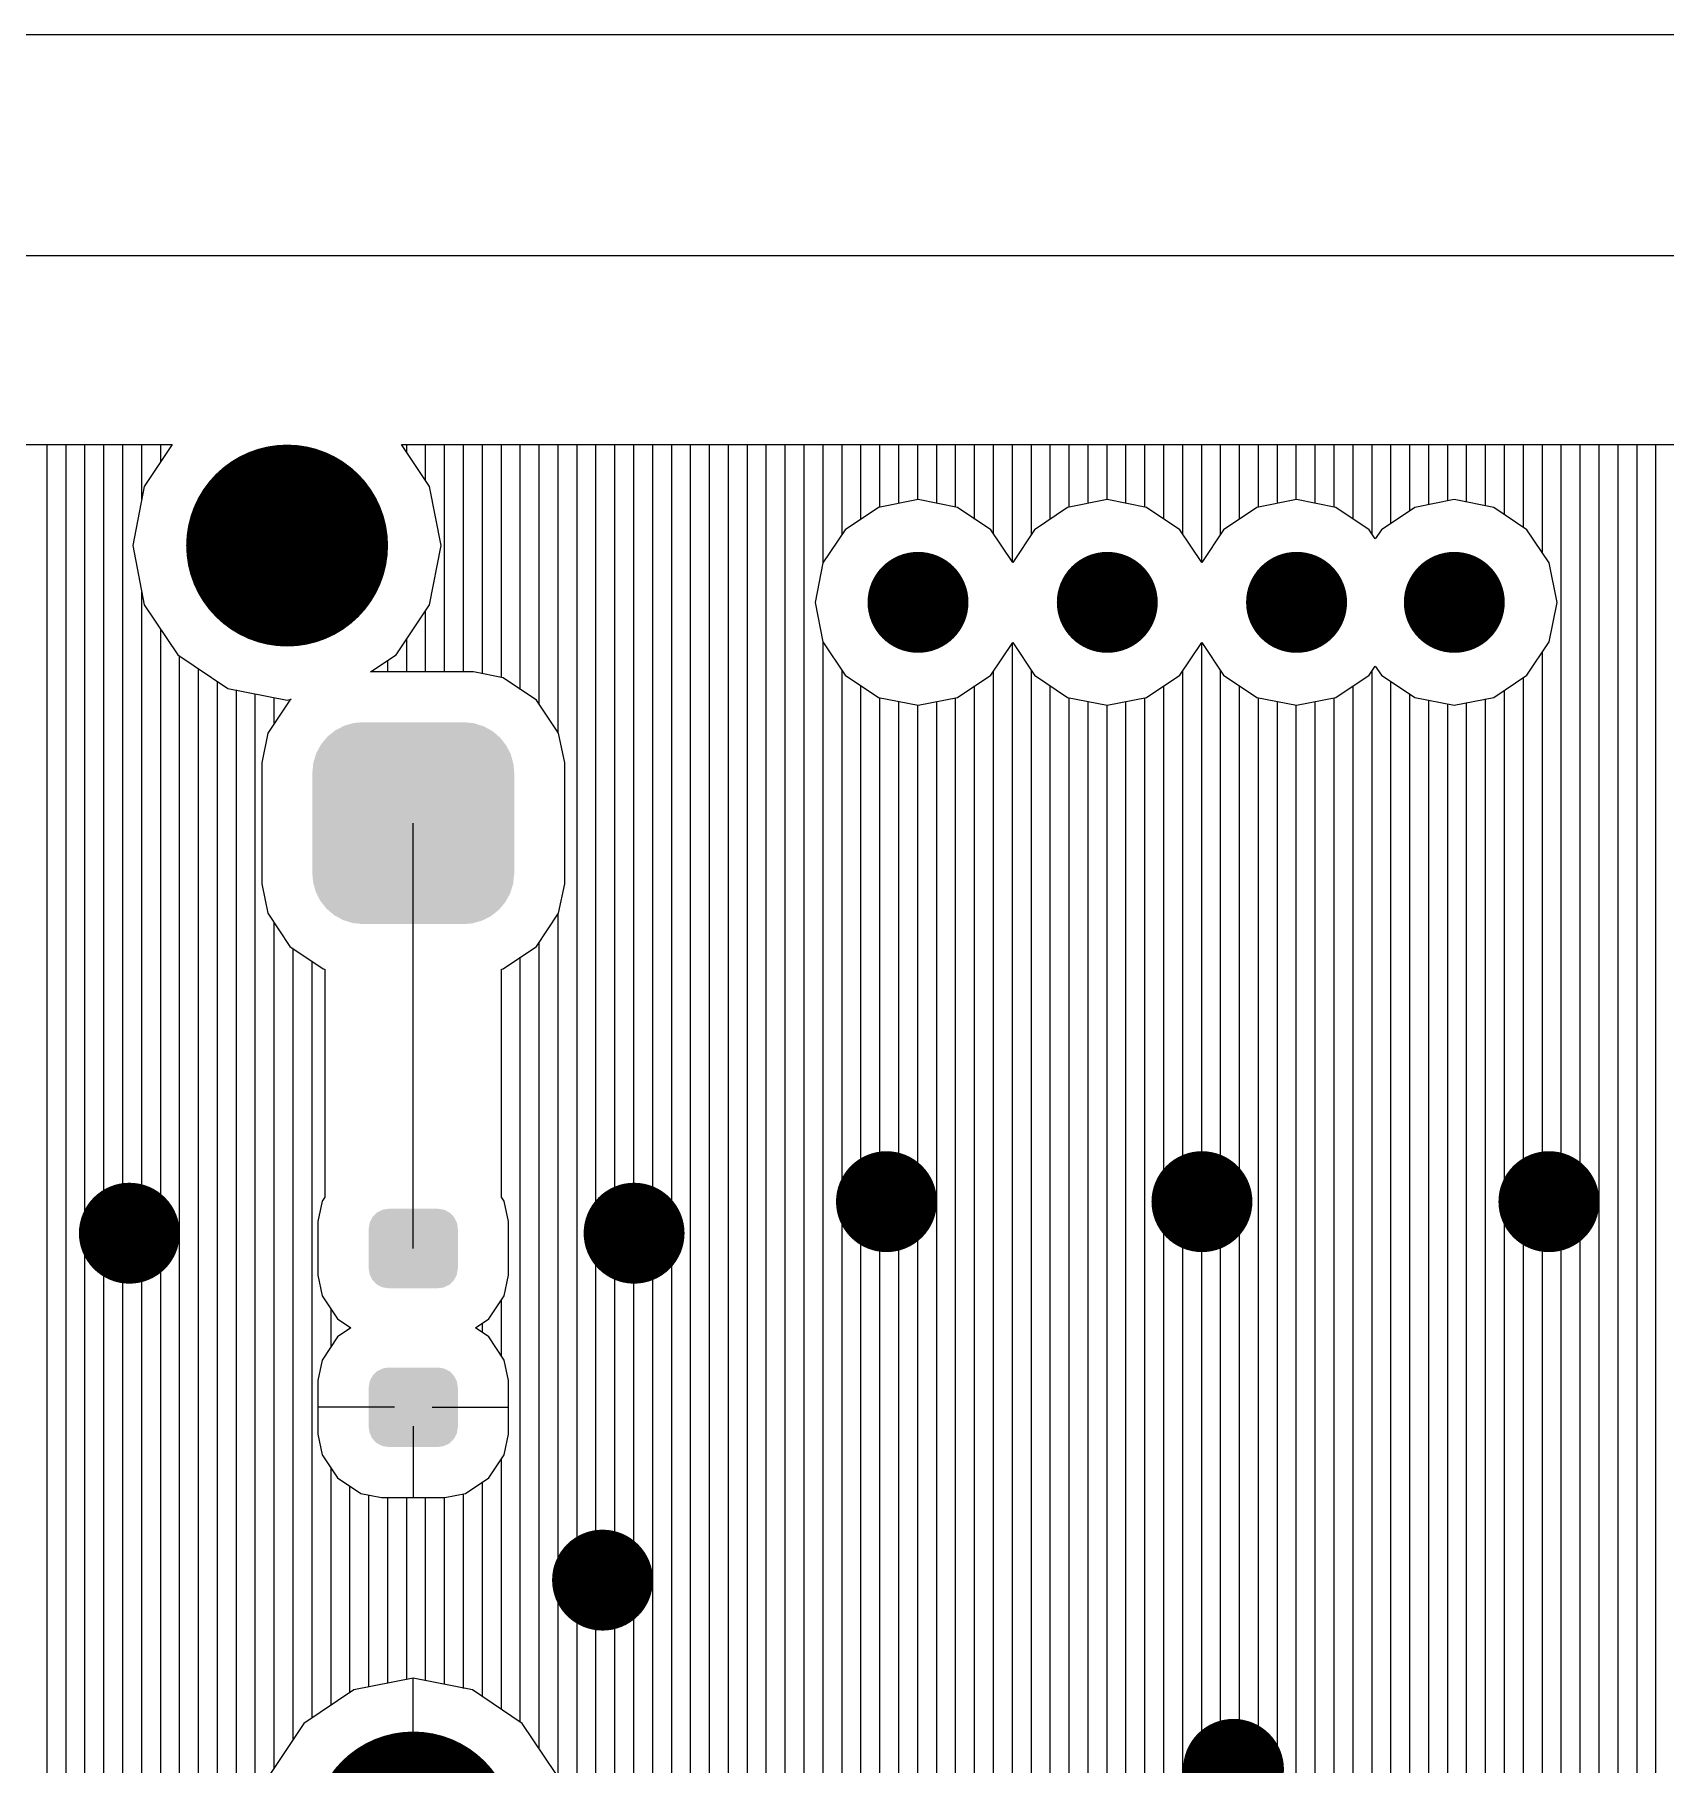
# Model space of a CAD drawing. Extents: x 295 to 953, y 10 to 290.
# Drawn here: x 563.47 to 590.55, y 197.97 to 226.7 of the extents above; entities that cross this region are included whole.
import ezdxf

# ---------------------------------------------------------------- set-up
doc = ezdxf.new("R2010")
doc.units = 0
doc.header["$LTSCALE"] = 5
doc.header["$MEASUREMENT"] = 0
doc.layers.get('0').update_dxf_attribs({"linetype": 'CONTINUOUS', "lineweight": 25})
doc.layers.add('DV-INT-A3_BOT', color=7, linetype='CONTINUOUS')

msp = doc.modelspace()

# ---------------------------------------------------------------- linework, layer by layer
for points, const_width in [([(568.498, 218.211, -1), (566.821, 218.211, -1)], 1.676), ([(578.556, 217.268, -1), (577.718, 217.268, -1)], 0.838), ([(581.699, 217.268, -1), (580.861, 217.268, -1)], 0.838), ([(584.843, 217.268, -1), (584.004, 217.268, -1)], 0.838), ([(587.462, 217.268, -1), (586.624, 217.268, -1)], 0.838), ([(578.032, 207.314, -1), (577.194, 207.314, -1)], 0.838), ([(583.271, 207.314, -1), (582.433, 207.314, -1)], 0.838), ([(589.034, 207.314, -1), (588.195, 207.314, -1)], 0.838), ([(565.459, 206.79, -1), (564.621, 206.79, -1)], 0.838), ([(573.841, 206.79, -1), (573.003, 206.79, -1)], 0.838), ([(573.317, 201.028, -1), (572.479, 201.028, -1)], 0.838), ([(583.795, 197.885, -1), (582.957, 197.885, -1)], 0.838), ([(570.593, 196.837, -1), (568.917, 196.837, -1)], 1.676)]:
    msp.add_lwpolyline(points, format="xyb", close=True, dxfattribs=dict(const_width=const_width))
for points in [[(571.041, 215.145), (570.92, 215.211), (568.464, 215.145), (568.595, 215.211)], [(570.92, 215.211), (570.889, 215.22), (568.595, 215.211), (568.613, 215.22)], [(570.889, 215.22), (570.76, 215.261), (568.613, 215.22), (568.758, 215.261)], [(570.76, 215.261), (570.714, 215.265), (568.758, 215.261), (568.775, 215.265)], [(570.714, 215.265), (570.593, 215.277), (568.775, 215.265), (568.917, 215.277)], [(571.299, 214.892), (571.282, 214.912), (568.214, 214.892), (568.225, 214.912)], [(571.282, 214.912), (571.195, 215.023), (568.225, 214.912), (568.318, 215.023)], [(571.195, 215.023), (571.174, 215.041), (568.318, 215.023), (568.333, 215.041)], [(571.174, 215.041), (571.067, 215.131), (568.333, 215.041), (568.447, 215.131)], [(571.067, 215.131), (571.041, 215.145), (568.447, 215.131), (568.464, 215.145)], [(571.412, 214.606), (571.375, 214.742), (568.095, 214.606), (568.138, 214.742)], [(571.375, 214.742), (571.363, 214.766), (568.138, 214.742), (568.145, 214.766)], [(571.363, 214.766), (571.299, 214.892), (568.145, 214.766), (568.214, 214.892)], [(571.431, 214.439), (571.419, 214.581), (568.079, 214.439), (568.093, 214.581)], [(571.431, 212.763), (571.431, 214.439), (568.079, 212.763), (568.079, 214.439)], [(571.419, 214.581), (571.412, 214.606), (568.093, 214.581), (568.095, 214.606)], [(571.417, 212.621), (571.431, 212.763), (568.091, 212.621), (568.079, 212.763)], [(571.415, 212.596), (571.417, 212.621), (568.097, 212.596), (568.091, 212.621)], [(571.372, 212.459), (571.415, 212.596), (568.135, 212.459), (568.097, 212.596)], [(571.365, 212.436), (571.372, 212.459), (568.147, 212.436), (568.135, 212.459)], [(571.296, 212.31), (571.365, 212.436), (568.211, 212.31), (568.147, 212.436)], [(571.285, 212.289), (571.296, 212.31), (568.228, 212.289), (568.211, 212.31)], [(571.192, 212.179), (571.285, 212.289), (568.315, 212.179), (568.228, 212.289)], [(571.177, 212.161), (571.192, 212.179), (568.336, 212.161), (568.315, 212.179)], [(571.063, 212.071), (571.177, 212.161), (568.443, 212.071), (568.336, 212.161)], [(571.046, 212.057), (571.063, 212.071), (568.469, 212.057), (568.443, 212.071)], [(570.915, 211.991), (571.046, 212.057), (568.59, 211.991), (568.469, 212.057)], [(570.896, 211.981), (570.915, 211.991), (568.621, 211.981), (568.59, 211.991)], [(570.752, 211.941), (570.896, 211.981), (568.75, 211.941), (568.621, 211.981)], [(570.735, 211.937), (570.752, 211.941), (568.796, 211.937), (568.75, 211.941)], [(570.593, 211.924), (570.735, 211.937), (568.917, 211.924), (568.796, 211.937)], [(570.351, 207.135), (570.271, 207.178), (569.155, 207.135), (569.242, 207.178)], [(570.271, 207.178), (570.251, 207.181), (569.242, 207.178), (569.249, 207.181)], [(570.251, 207.181), (570.168, 207.195), (569.249, 207.181), (569.342, 207.195)], [(570.497, 206.204), (570.497, 206.866), (569.013, 206.204), (569.013, 206.866)], [(570.495, 206.866), (570.481, 206.959), (569.015, 206.866), (569.03, 206.959)], [(570.481, 206.959), (570.476, 206.969), (569.03, 206.959), (569.032, 206.969)], [(570.476, 206.969), (570.436, 207.053), (569.032, 206.969), (569.076, 207.053)], [(570.436, 207.053), (570.428, 207.062), (569.076, 207.053), (569.08, 207.062)], [(570.428, 207.062), (570.364, 207.129), (569.08, 207.062), (569.149, 207.129)], [(570.364, 207.129), (570.351, 207.135), (569.149, 207.129), (569.155, 207.135)], [(570.48, 206.111), (570.495, 206.204), (569.029, 206.111), (569.015, 206.204)], [(570.478, 206.1), (570.48, 206.111), (569.034, 206.1), (569.029, 206.111)], [(570.434, 206.016), (570.478, 206.1), (569.074, 206.016), (569.034, 206.1)], [(570.43, 206.007), (570.434, 206.016), (569.082, 206.007), (569.074, 206.016)], [(570.361, 205.941), (570.43, 206.007), (569.146, 205.941), (569.082, 206.007)], [(570.355, 205.934), (570.361, 205.941), (569.159, 205.934), (569.146, 205.941)], [(570.267, 205.892), (570.355, 205.934), (569.239, 205.892), (569.159, 205.934)], [(570.26, 205.889), (570.267, 205.892), (569.259, 205.889), (569.239, 205.892)], [(570.168, 205.875), (570.26, 205.889), (569.342, 205.875), (569.259, 205.889)], [(570.495, 204.23), (570.481, 204.323), (569.015, 204.23), (569.03, 204.323)], [(570.481, 204.323), (570.476, 204.333), (569.03, 204.323), (569.032, 204.333)], [(570.476, 204.333), (570.436, 204.417), (569.032, 204.333), (569.076, 204.417)], [(570.436, 204.417), (570.428, 204.426), (569.076, 204.417), (569.08, 204.426)], [(570.428, 204.426), (570.364, 204.493), (569.08, 204.426), (569.149, 204.493)], [(570.364, 204.493), (570.351, 204.499), (569.149, 204.493), (569.155, 204.499)], [(570.351, 204.499), (570.271, 204.541), (569.155, 204.499), (569.242, 204.541)], [(570.271, 204.541), (570.251, 204.545), (569.242, 204.541), (569.249, 204.545)], [(570.251, 204.545), (570.168, 204.559), (569.249, 204.545), (569.342, 204.559)], [(570.497, 203.568), (570.497, 204.23), (569.013, 203.568), (569.013, 204.23)], [(570.48, 203.475), (570.495, 203.568), (569.029, 203.475), (569.015, 203.568)], [(570.478, 203.464), (570.48, 203.475), (569.034, 203.464), (569.029, 203.475)], [(570.434, 203.38), (570.478, 203.464), (569.074, 203.38), (569.034, 203.464)], [(570.43, 203.371), (570.434, 203.38), (569.082, 203.371), (569.074, 203.38)], [(570.361, 203.305), (570.43, 203.371), (569.146, 203.305), (569.082, 203.371)], [(570.355, 203.298), (570.361, 203.305), (569.159, 203.298), (569.146, 203.305)], [(570.267, 203.256), (570.355, 203.298), (569.239, 203.256), (569.159, 203.298)], [(570.26, 203.253), (570.267, 203.256), (569.259, 203.253), (569.239, 203.256)], [(570.168, 203.239), (570.26, 203.253), (569.342, 203.239), (569.259, 203.253)]]:
    msp.add_solid(points)
at = {"layer": 'DV-INT-A3_BOT'}
for p, q in [((535.703, 226.698), (753.111, 226.698)), ((537.799, 223.031), (802.355, 223.031)), ((553.205, 219.887), (565.753, 219.887)), ((563.674, 177.977), (563.674, 219.887)), ((563.988, 177.977), (563.988, 219.887)), ((564.302, 177.977), (564.302, 219.887)), ((564.617, 177.977), (564.617, 219.887)), ((564.931, 177.977), (564.931, 219.887)), ((565.245, 218.982), (565.245, 219.887)), ((565.753, 219.887), (565.287, 219.192)), ((565.56, 219.598), (565.56, 219.887)), ((570.027, 219.192), (569.562, 219.887)), ((569.562, 219.887), (579.185, 219.887)), ((569.646, 219.757), (569.646, 219.887)), ((569.96, 219.284), (569.96, 219.887)), ((570.275, 216.115), (570.275, 219.887)), ((570.589, 216.115), (570.589, 219.887)), ((570.903, 216.082), (570.903, 219.887)), ((571.218, 216.019), (571.218, 219.887)), ((571.532, 215.822), (571.532, 219.887)), ((571.846, 215.575), (571.846, 219.887)), ((572.161, 215.101), (572.161, 219.887)), ((572.475, 176.301), (572.475, 219.887)), ((572.789, 175.915), (572.789, 219.887)), ((573.104, 166.787), (573.104, 219.887)), ((573.418, 166.787), (573.418, 219.887)), ((573.732, 166.787), (573.732, 219.887)), ((574.047, 166.787), (574.047, 219.887)), ((574.361, 166.787), (574.361, 219.887)), ((574.675, 166.787), (574.675, 219.887)), ((574.989, 166.787), (574.989, 219.887)), ((575.304, 166.787), (575.304, 219.887)), ((575.618, 166.787), (575.618, 219.887)), ((575.932, 166.787), (575.932, 219.887)), ((576.247, 166.787), (576.247, 219.887)), ((576.561, 217.93), (576.561, 219.887)), ((576.875, 218.4), (576.875, 219.887)), ((577.19, 218.651), (577.19, 219.887)), ((577.504, 218.848), (577.504, 219.887)), ((577.818, 218.911), (577.818, 219.887)), ((578.133, 218.974), (578.133, 219.887)), ((578.447, 218.911), (578.447, 219.887)), ((578.761, 218.848), (578.761, 219.887)), ((579.076, 218.651), (579.076, 219.887)), ((579.185, 219.887), (596.996, 219.887)), ((579.39, 218.4), (579.39, 219.887)), ((579.704, 217.93), (579.704, 219.887)), ((580.019, 218.4), (580.019, 219.887)), ((580.333, 218.651), (580.333, 219.887)), ((580.647, 218.848), (580.647, 219.887)), ((580.962, 218.911), (580.962, 219.887)), ((581.276, 218.974), (581.276, 219.887)), ((581.59, 218.911), (581.59, 219.887)), ((581.905, 218.848), (581.905, 219.887)), ((582.219, 218.651), (582.219, 219.887)), ((582.533, 218.4), (582.533, 219.887)), ((582.848, 217.93), (582.848, 219.887)), ((583.162, 218.4), (583.162, 219.887)), ((583.476, 218.651), (583.476, 219.887)), ((583.791, 218.848), (583.791, 219.887)), ((584.105, 218.911), (584.105, 219.887)), ((584.419, 218.974), (584.419, 219.887)), ((584.734, 218.911), (584.734, 219.887)), ((585.048, 218.848), (585.048, 219.887)), ((585.362, 218.651), (585.362, 219.887)), ((585.677, 218.404), (585.677, 219.887)), ((585.991, 218.584), (585.991, 219.887)), ((586.305, 218.793), (586.305, 219.887)), ((586.62, 218.89), (586.62, 219.887)), ((586.934, 218.953), (586.934, 219.887)), ((587.248, 218.932), (587.248, 219.887)), ((587.562, 218.869), (587.562, 219.887)), ((587.877, 218.722), (587.877, 219.887)), ((588.191, 218.513), (588.191, 219.887)), ((588.505, 218.089), (588.505, 219.887)), ((588.82, 176.984), (588.82, 219.887)), ((589.134, 177.047), (589.134, 219.887)), ((589.448, 177.043), (589.448, 219.887)), ((589.763, 177.009), (589.763, 219.887)), ((590.077, 177.068), (590.077, 219.887)), ((590.391, 177.018), (590.391, 219.887)), ((565.287, 219.192), (565.095, 218.211)), ((570.22, 218.211), (570.027, 219.192)), ((578.137, 218.974), (577.479, 218.844)), ((578.791, 218.844), (578.137, 218.974)), ((581.28, 218.974), (580.622, 218.844)), ((581.934, 218.844), (581.28, 218.974)), ((584.423, 218.974), (583.765, 218.844)), ((585.077, 218.844), (584.423, 218.974)), ((587.043, 218.974), (586.385, 218.844)), ((587.697, 218.844), (587.043, 218.974)), ((577.479, 218.844), (576.926, 218.475)), ((579.344, 218.475), (578.791, 218.844)), ((580.622, 218.844), (580.069, 218.475)), ((582.487, 218.475), (581.934, 218.844)), ((583.765, 218.844), (583.212, 218.475)), ((585.63, 218.475), (585.077, 218.844)), ((586.385, 218.844), (585.832, 218.475)), ((588.25, 218.475), (587.697, 218.844)), ((576.926, 218.475), (576.557, 217.922)), ((579.709, 217.93), (579.344, 218.475)), ((580.069, 218.475), (579.709, 217.93)), ((582.852, 217.93), (582.487, 218.475)), ((583.212, 218.475), (582.852, 217.93)), ((585.731, 218.324), (585.63, 218.475)), ((585.832, 218.475), (585.731, 218.324)), ((588.619, 217.922), (588.25, 218.475)), ((565.095, 218.211), (565.287, 217.226)), ((570.027, 217.226), (570.22, 218.211)), ((576.557, 217.922), (576.427, 217.268)), ((588.749, 217.268), (588.619, 217.922)), ((565.245, 192.998), (565.245, 217.436)), ((565.287, 217.226), (565.845, 216.396)), ((569.47, 216.396), (570.027, 217.226)), ((576.427, 217.268), (576.557, 216.61)), ((588.619, 216.61), (588.749, 217.268)), ((569.96, 216.115), (569.96, 217.134)), ((565.56, 193.614), (565.56, 216.82)), ((569.646, 216.115), (569.646, 216.66)), ((565.845, 216.396), (566.675, 215.839)), ((565.874, 194.058), (565.874, 216.375)), ((569.047, 216.115), (569.47, 216.396)), ((576.557, 216.61), (576.926, 216.057)), ((576.561, 166.787), (576.561, 216.602)), ((579.344, 216.057), (579.709, 216.602)), ((579.704, 168.066), (579.704, 216.602)), ((579.709, 216.602), (580.069, 216.057)), ((582.487, 216.057), (582.852, 216.602)), ((582.848, 169.08), (582.848, 216.602)), ((582.852, 216.602), (583.212, 216.057)), ((588.25, 216.057), (588.619, 216.61)), ((588.505, 176.921), (588.505, 216.442)), ((566.188, 194.268), (566.188, 216.166)), ((570.757, 216.115), (569.047, 216.115)), ((569.332, 216.115), (569.332, 216.304)), ((571.247, 216.015), (570.757, 216.115)), ((576.875, 166.787), (576.875, 216.132)), ((576.926, 216.057), (577.479, 215.688)), ((578.791, 215.688), (579.344, 216.057)), ((579.39, 168.066), (579.39, 216.128)), ((580.019, 168.003), (580.019, 216.132)), ((580.069, 216.057), (580.622, 215.688)), ((581.934, 215.688), (582.487, 216.057)), ((582.533, 168.782), (582.533, 216.128)), ((583.162, 169.227), (583.162, 216.132)), ((583.212, 216.057), (583.765, 215.688)), ((585.077, 215.688), (585.63, 216.057)), ((585.63, 216.057), (585.731, 216.208)), ((585.677, 132.92), (585.677, 216.128)), ((585.731, 216.208), (585.832, 216.057)), ((585.832, 216.057), (586.385, 215.688)), ((587.697, 215.688), (588.25, 216.057)), ((566.503, 194.477), (566.503, 215.956)), ((566.675, 215.839), (567.659, 215.646)), ((566.817, 194.62), (566.817, 215.814)), ((571.8, 215.646), (571.247, 216.015)), ((577.19, 166.787), (577.19, 215.881)), ((579.076, 168.003), (579.076, 215.881)), ((580.333, 167.94), (580.333, 215.881)), ((582.219, 166.599), (582.219, 215.881)), ((583.476, 169.268), (583.476, 215.881)), ((585.362, 168.623), (585.362, 215.881)), ((585.991, 132.92), (585.991, 215.948)), ((587.877, 176.561), (587.877, 215.809)), ((588.191, 176.77), (588.191, 216.019)), ((567.131, 194.683), (567.131, 215.751)), ((567.706, 215.646), (567.337, 215.093)), ((567.446, 215.26), (567.446, 215.688)), ((567.659, 215.646), (567.726, 215.659)), ((567.726, 215.659), (567.706, 215.646)), ((572.169, 215.093), (571.8, 215.646)), ((577.479, 215.688), (578.137, 215.558)), ((577.504, 167.173), (577.504, 215.684)), ((577.818, 167.445), (577.818, 215.621)), ((578.133, 167.655), (578.133, 215.558)), ((578.137, 215.558), (578.791, 215.688)), ((578.447, 167.864), (578.447, 215.621)), ((578.761, 167.94), (578.761, 215.684)), ((580.622, 215.688), (581.28, 215.558)), ((580.647, 167.86), (580.647, 215.684)), ((580.962, 167.647), (580.962, 215.621)), ((581.276, 167.437), (581.276, 215.558)), ((581.28, 215.558), (581.934, 215.688)), ((581.59, 167.16), (581.59, 215.621)), ((581.905, 166.691), (581.905, 215.684)), ((583.765, 215.688), (584.423, 215.558)), ((583.791, 169.268), (583.791, 215.684)), ((584.105, 169.268), (584.105, 215.621)), ((584.419, 169.268), (584.419, 215.558)), ((584.423, 215.558), (585.077, 215.688)), ((584.734, 169.206), (584.734, 215.621)), ((585.048, 169.009), (585.048, 215.684)), ((586.305, 132.92), (586.305, 215.738)), ((586.385, 215.688), (587.043, 215.558)), ((586.62, 132.92), (586.62, 215.642)), ((586.934, 174.754), (586.934, 215.579)), ((587.043, 215.558), (587.697, 215.688)), ((587.248, 175.836), (587.248, 215.6)), ((587.562, 176.305), (587.562, 215.663)), ((567.337, 215.093), (567.24, 214.602)), ((572.27, 214.602), (572.169, 215.093)), ((567.24, 214.602), (567.24, 212.595)), ((572.27, 212.595), (572.27, 214.602)), ((569.755, 206.535), (569.755, 213.601)), ((567.24, 212.595), (567.337, 212.105)), ((572.169, 212.105), (572.27, 212.595)), ((567.337, 212.105), (567.706, 211.551)), ((571.8, 211.551), (572.169, 212.105)), ((572.161, 197.608), (572.161, 212.096)), ((567.446, 197.91), (567.446, 211.937)), ((567.706, 211.551), (568.259, 211.183)), ((567.76, 198.383), (567.76, 211.514)), ((571.247, 211.183), (571.8, 211.551)), ((571.846, 198.224), (571.846, 211.623)), ((568.074, 198.74), (568.074, 211.304)), ((568.259, 211.183), (568.288, 211.178)), ((568.288, 211.178), (568.288, 207.39)), ((571.222, 211.178), (571.247, 211.183)), ((571.222, 207.39), (571.222, 211.178)), ((571.532, 198.668), (571.532, 211.375)), ((568.242, 207.323), (568.171, 206.983)), ((568.288, 207.39), (568.242, 207.323)), ((571.264, 207.323), (571.222, 207.39)), ((571.335, 206.983), (571.264, 207.323)), ((568.171, 206.983), (568.171, 206.091)), ((571.335, 206.091), (571.335, 206.983)), ((568.171, 206.091), (568.242, 205.751)), ((571.264, 205.751), (571.335, 206.091)), ((568.242, 205.751), (568.498, 205.366)), ((571.008, 205.366), (571.264, 205.751)), ((568.389, 204.909), (568.389, 205.525)), ((571.218, 204.749), (571.218, 205.684)), ((568.498, 205.366), (568.72, 205.219)), ((568.72, 205.219), (568.498, 205.068)), ((568.703, 205.206), (568.703, 205.227)), ((570.786, 205.219), (571.008, 205.366)), ((571.008, 205.068), (570.786, 205.219)), ((570.903, 205.139), (570.903, 205.294)), ((568.498, 205.068), (568.242, 204.682)), ((571.264, 204.682), (571.008, 205.068)), ((568.242, 204.682), (568.171, 204.343)), ((571.335, 204.343), (571.264, 204.682)), ((568.171, 204.343), (568.171, 203.45)), ((571.335, 203.45), (571.335, 204.343)), ((569.441, 203.899), (568.171, 203.899)), ((570.069, 203.899), (571.335, 203.899)), ((568.171, 203.45), (568.242, 203.111)), ((569.755, 203.584), (569.755, 202.398)), ((571.264, 203.111), (571.335, 203.45)), ((568.242, 203.111), (568.498, 202.725)), ((568.389, 198.949), (568.389, 202.884)), ((571.008, 202.725), (571.264, 203.111)), ((571.218, 198.878), (571.218, 203.044)), ((568.498, 202.725), (568.883, 202.465)), ((568.703, 199.159), (568.703, 202.587)), ((570.622, 202.465), (571.008, 202.725)), ((570.903, 199.087), (570.903, 202.658)), ((568.883, 202.465), (569.227, 202.398)), ((569.017, 199.251), (569.017, 202.44)), ((569.227, 202.398), (570.279, 202.398)), ((569.332, 199.314), (569.332, 202.398)), ((569.646, 199.377), (569.646, 202.398)), ((569.96, 199.356), (569.96, 202.398)), ((570.275, 199.293), (570.275, 202.398)), ((570.279, 202.398), (570.622, 202.465)), ((570.589, 199.23), (570.589, 202.461)), ((569.755, 199.398), (568.77, 199.205)), ((569.755, 197.826), (569.755, 199.398)), ((570.736, 199.205), (569.755, 199.398)), ((568.77, 199.205), (567.94, 198.647)), ((571.565, 198.647), (570.736, 199.205)), ((567.94, 198.647), (567.383, 197.818)), ((572.123, 197.818), (571.565, 198.647))]:
    msp.add_line(p, q, dxfattribs=at)

doc.saveas('drawing.dxf')
